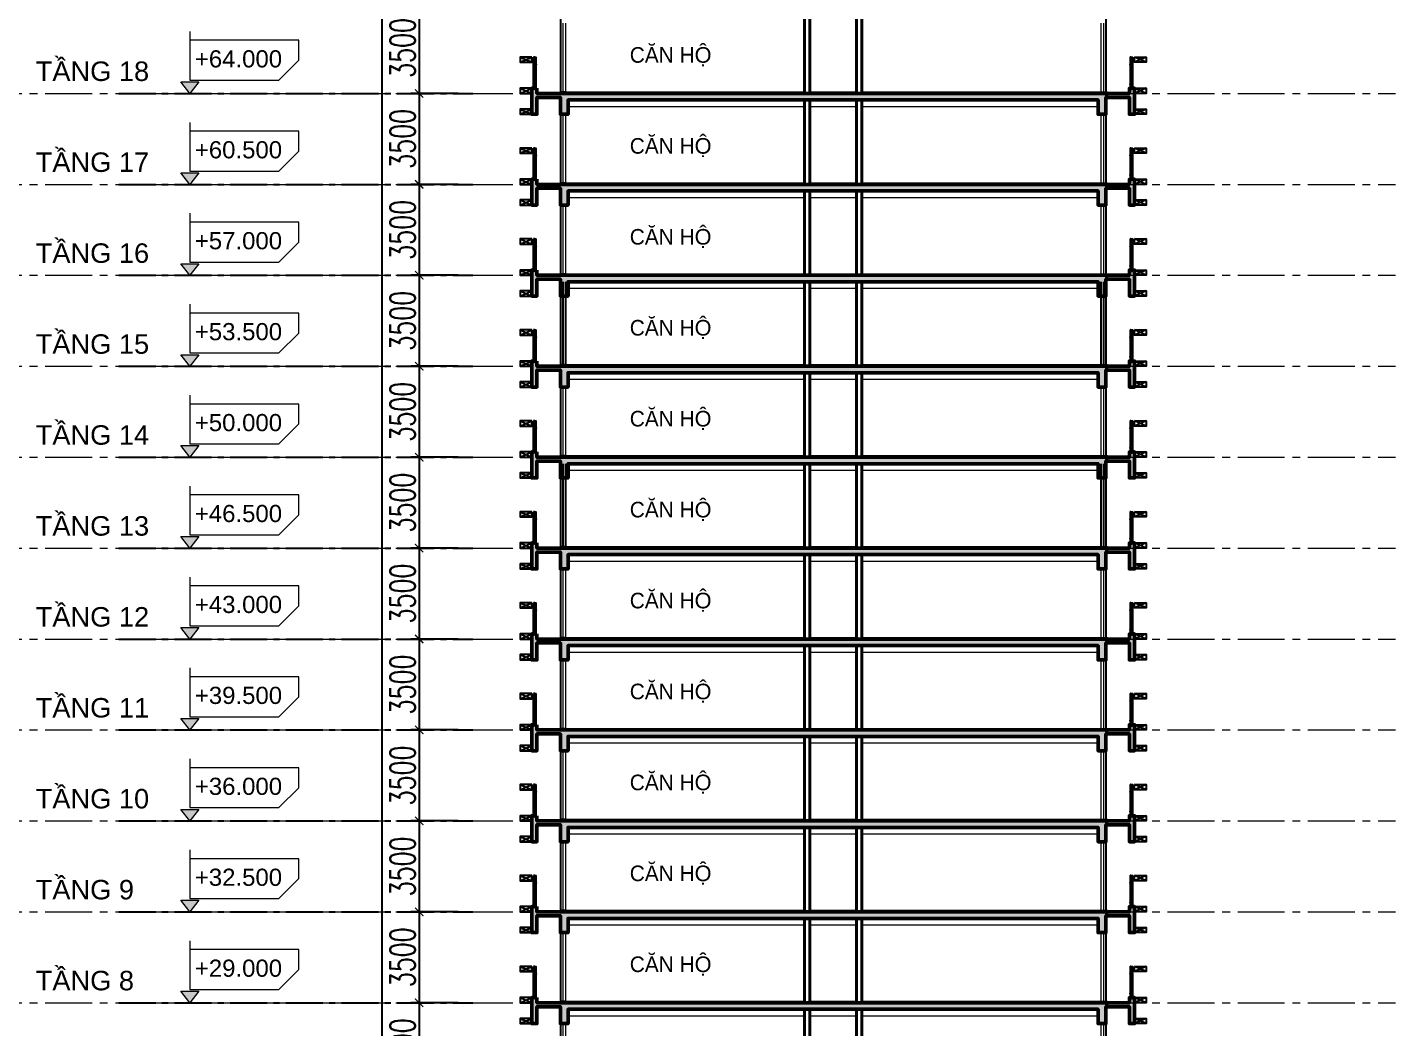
# Model space of a CAD drawing. Header units: millimetres. Extents: x 573003 to 1294762, y -9906 to 413061.
# Drawn here: x 638102 to 690765, y 42519 to 81019 of the extents above; entities that cross this region are included whole.
import ezdxf
from ezdxf.xclip import XClip

# ---------------------------------------------------------------- set-up
doc = ezdxf.new("R2010")
doc.units = ezdxf.units.MM
doc.header["$MEASUREMENT"] = 0
for name, pattern in [('CENTER2', [28.575, 19.05, -3.175, 3.175, -3.175]), ('HIDDEN', [0.375, 0.25, -0.125]), ('IMPORT-CE', [135, 90, -15, 15, -15])]:
    doc.linetypes.add(name, pattern=pattern)
doc.layers.get('DEFPOINTS').update_dxf_attribs({"color": 5, "lineweight": 0})
for name, color, linetype in [('A-ANNO-DIMS', 50, 'Continuous'), ('A-ANNO-ROOM', 50, 'Continuous'), ('A-ELEV-13FINE', 8, 'Continuous'), ('A-ELEV-15FINE', 1, 'Continuous'), ('A-ELEV-18LIGHT', 135, 'Continuous'), ('A-ELEV-40HEAVY', 90, 'Continuous'), ('A-ELEV-PATT 3', 251, 'Continuous'), ('A-GRID-01$0$A-ANNO-DIMS', 50, 'Continuous'), ('A-GRID-LEVEL', 8, 'CENTER2'), ('A-STRUCT-OTLN', 3, 'Continuous'), ('A-SYM-LVLS', 1, 'Continuous'), ('A-WALL-PATT', 251, 'Continuous'), ('HBA-DW-WIN', 1, 'Continuous')]:
    doc.layers.add(name, color=color, linetype=linetype)
for name, color, linetype, lineweight in [('KT-Chu viet', 255, 'Continuous', 20), ('KT-Kich thuoc', 159, 'Continuous', 18), ('KT-Net cat', 1, 'Continuous', 40), ('KT-Net cot', 2, 'Continuous', 50), ('KT-Net manh', 251, 'Continuous', 13), ('KT-Net thay', 7, 'Continuous', 25), ('KT-Net truc', 18, 'Continuous', 15), ('TEXT', 7, 'Continuous', 20)]:
    doc.layers.add(name, color=color, linetype=linetype, lineweight=lineweight)
doc.styles.add('Arial', font='arial.ttf')
doc.styles.add('DIM', font='vnsimli.shx', dxfattribs={"width": 0.7})
doc.styles.add('font unicode ccu', font='arial.ttf')
doc.styles.add('HBA-Text', font='GOTHIC.TTF')
doc.dimstyles.new('CCU  KT1-320 A1', dxfattribs={"dimscale": 320, "dimtxt": 3, "dimasz": 1, "dimexe": 1, "dimexo": 0, "dimgap": 0.5, "dimtad": 1, "dimdec": 0, "dimdsep": 46, "dimtxsty": 'DIM', "dimblk1": 'ARCHTICK', "dimblk2": 'ARCHTICK', "dimsah": 1, "dimcen": 0, "dimdle": 1, "dimclrd": 256, "dimclre": 256, "dimclrt": 31, "dimadec": 0, "dimazin": 0, "dimtfac": 1, "dimtdec": 0, "dimtix": 1, "dimtmove": 1, "dimatfit": 3, "dimldrblk": 'DOT', "dimfxl": 8, "dimtolj": 1, "dimarcsym": 0})

# ---------------------------------------------------------------- blocks, each defined once
blk = doc.blocks.new('1')
at = {"layer": 'A-GRID-01$0$A-ANNO-DIMS'}
for p, q in [((-85207, -52456), (-84757, -52256)), ((-85207, -52256), (-84757, -52456))]:
    blk.add_line(p, q, dxfattribs=at)
at = {"layer": 'A-GRID-01$0$A-ANNO-DIMS', "elevation": 0}
blk.add_lwpolyline([(-84757, -52256), (-85207, -52256), (-85207, -52456), (-84757, -52456)], close=True, dxfattribs=at)
blk = doc.blocks.new('Apart Typ Floor')
at = {"layer": 'A-WALL-PATT'}
h = blk.add_hatch(color=256, dxfattribs=at)
h.dxf.hatch_style = 1
h.paths.add_polyline_path([(-900, 200), (-1100, 200), (-1100, -800), (-900, -800), (-900, -150), (0, -150), (0, -800), (300, -800), (300, -250), (20700, -250), (20700, -800), (21000, -800), (21000, -150), (21900, -150), (21900, -800), (22100, -800), (22100, 200), (21900, 200), (21900, 0), (-900, 0)])
at = {"layer": 'A-ANNO-DIMS'}
for points in [[(-1032, 200), (-1032, 1400)], [(-982, 200), (-982, 1400)], [(21982, 200), (21982, 1400)], [(22032, 200), (22032, 1400)]]:
    blk.add_lwpolyline(points, dxfattribs=at)
for points in [[(-914, 200), (-1100, 200), (-1100, 188), (-914, 188)], [(21914, 200), (22100, 200), (22100, 188), (21914, 188)]]:
    blk.add_lwpolyline(points, close=True, dxfattribs=at)
at = {"layer": 'A-ELEV-13FINE'}
for points in [[(0, 50), (9400, 50)], [(100, 0), (100, 0)], [(9600, 50), (11400, 50)], [(11600, 50), (21050, 50), (21050, -150)]]:
    blk.add_lwpolyline(points, dxfattribs=at)
at = {"layer": 'A-ELEV-15FINE', "linetype": 'Continuous'}
for points in [[(-982, 1120), (-957, 1120)], [(-982, 1110), (-957, 1110)], [(21982, 1120), (21957, 1120)], [(21982, 1110), (21957, 1110)], [(-982, 365), (-957, 365)], [(-982, 355), (-957, 355)], [(21982, 365), (21957, 365)], [(21982, 355), (21957, 355)]]:
    blk.add_lwpolyline(points, dxfattribs=at)
at = {"layer": 'A-ELEV-15FINE', "linetype": 'Continuous', "elevation": 0}
for points in [[(-934, 1103), (-937, 1103), (-937, 1128), (-934, 1128)], [(21934, 1103), (21937, 1103), (21937, 1128), (21934, 1128)], [(-934, 373), (-937, 373), (-937, 348), (-934, 348)], [(21934, 373), (21937, 373), (21937, 348), (21934, 348)]]:
    blk.add_lwpolyline(points, close=True, dxfattribs=at)
at = {"layer": 'A-ELEV-15FINE'}
for points in [[(-1072, 205), (-1050, 205), (-1050, 200), (-1072, 200)], [(-942, 205), (-964, 205), (-964, 200), (-942, 200)], [(21942, 205), (21964, 205), (21964, 200), (21942, 200)], [(22072, 205), (22050, 205), (22050, 200), (22072, 200)]]:
    blk.add_lwpolyline(points, close=True, dxfattribs=at)
at = {"layer": 'A-ELEV-15FINE', "elevation": 0}
for points in [[(-1065, 205), (-1065, 208), (-1057, 208), (-1057, 205)], [(-949, 205), (-949, 208), (-958, 208), (-958, 205)], [(21949, 205), (21949, 208), (21958, 208), (21958, 205)], [(22065, 205), (22065, 208), (22057, 208), (22057, 205)]]:
    blk.add_lwpolyline(points, dxfattribs=at)
at = {"layer": 'A-ELEV-15FINE', "linetype": 'HIDDEN', "elevation": 0}
for points in [[(-1057, 200), (-1057, 123), (-1065, 123), (-1065, 200)], [(-958, 200), (-958, 123), (-949, 123), (-949, 200)], [(21958, 200), (21958, 123), (21949, 123), (21949, 200)], [(22057, 200), (22057, 123), (22065, 123), (22065, 200)]]:
    blk.add_lwpolyline(points, dxfattribs=at)
at = {"layer": 'A-ELEV-18LIGHT', "elevation": 0}
for points in [[(-937, 265), (-942, 260), (-952, 260), (-957, 265), (-957, 1395), (-952, 1400), (-942, 1400), (-937, 1395), (-937, 265)], [(21937, 265), (21942, 260), (21952, 260), (21957, 265), (21957, 1395), (21952, 1400), (21942, 1400), (21937, 1395), (21937, 265)]]:
    blk.add_lwpolyline(points, dxfattribs=at)
at = {"layer": 'A-ELEV-40HEAVY'}
for p, q in [((-1100, 200), (-1100, 0)), ((-900, 200), (-1100, 200)), ((-900, 0), (-900, 200)), ((21900, 0), (21900, 200)), ((21900, 200), (22100, 200)), ((22100, 200), (22100, 0)), ((-900, -150), (0, -150)), ((21900, -150), (21000, -150))]:
    blk.add_line(p, q, dxfattribs=at)
for points in [[(-1100, 0), (-1100, 0), (-1100, 0), (-1100, -800), (-900, -800), (-900, -150)], [(0, 0), (0, 0)], [(21000, 0), (21000, 0)], [(22100, 0), (22100, 0), (22100, 0), (22100, -800), (21900, -800), (21900, -150)], [(0, -150), (0, -800), (300, -800), (300, -250)], [(21000, -150), (21000, -800), (20700, -800), (20700, -250)]]:
    blk.add_lwpolyline(points, dxfattribs=at)
at = {"layer": 'A-ELEV-PATT 3', "linetype": 'Continuous'}
for p, q in [((-954, 261), (-954, 1399)), ((-947, 260), (-947, 1400)), ((-941, 261), (-941, 1399)), ((21941, 261), (21941, 1399)), ((21947, 260), (21947, 1400)), ((21954, 261), (21954, 1399))]:
    blk.add_line(p, q, dxfattribs=at)
at = {"layer": 'A-GRID-01$0$A-ANNO-DIMS'}
for p, q in [((-982, 1400), (-1032, 1400)), ((21982, 1400), (22032, 1400))]:
    blk.add_line(p, q, dxfattribs=at)
for points in [[(-1100, 1265), (-1100, 1285), (-1032, 1285), (-1032, 1265)], [(22100, 1265), (22100, 1285), (22032, 1285), (22032, 1265)]]:
    blk.add_lwpolyline(points, close=True, dxfattribs=at)
at = {"layer": 'A-STRUCT-OTLN'}
for p, q in [((-900, 0), (0, 0)), ((21900, 0), (21000, 0))]:
    blk.add_line(p, q, dxfattribs=at)
for points in [[(-1100, -150), (-1100, -150), (-1100, 0)], [(0, 0), (21000, 0), (21000, -150)], [(0, -150), (-900, -150)], [(20700, -250), (300, -250)]]:
    blk.add_lwpolyline(points, dxfattribs=at)
at = {"layer": 'HBA-DW-WIN', "ltscale": 5}
for points in [[(200, 50), (0, 50), (0, 0), (200, 0)], [(20800, 50), (21000, 50), (21000, 0), (20800, 0)]]:
    blk.add_lwpolyline(points, close=True, dxfattribs=at)
at = {"layer": 'KT-Net cat'}
for points in [[(9400, 3250), (9400, 0)], [(9600, 3250), (9600, 0)], [(11400, 3250), (11400, 0)], [(11600, 3250), (11600, 0)]]:
    blk.add_lwpolyline(points, dxfattribs=at)
at = {"layer": 'KT-Net cot'}
blk.add_lwpolyline([(-900, 200), (-1100, 200), (-1100, -800), (-900, -800), (-900, -150), (0, -150), (0, -800), (300, -800), (300, -250), (20700, -250), (20700, -800), (21000, -800), (21000, -150), (21900, -150), (21900, -800), (22100, -800), (22100, 200), (21900, 200), (21900, 0), (-900, 0)], close=True, dxfattribs=at)
at = {"layer": 'KT-Net manh'}
for p, q in [((200, 2700), (200, 0)), ((20800, 2700), (20800, 0))]:
    blk.add_line(p, q, dxfattribs=at)
at = {"layer": 'KT-Net manh', "ltscale": 1500}
for p, q in [((300, 3000), (9400, 3000)), ((9600, 3000), (11400, 3000)), ((11600, 3000), (20700, 3000))]:
    blk.add_line(p, q, dxfattribs=at)
at = {"layer": 'KT-Net manh'}
for points in [[(100, 2700), (100, 50)], [(20900, 2700), (20900, 50)]]:
    blk.add_lwpolyline(points, dxfattribs=at)
at = {"layer": 'KT-Net thay'}
blk.add_line((21000, 3250), (21000, 0), dxfattribs=at)
blk.add_lwpolyline([(0, 3250), (0, 0)], dxfattribs=at)
at = {"layer": 'A-GRID-01$0$A-ANNO-DIMS'}
for p in [(83657, 53656), (83657, 52456), (83657, 51656)]:
    blk.add_blockref('1', p, dxfattribs=at)
at = {"layer": 'A-GRID-01$0$A-ANNO-DIMS', "xscale": -1}
for p in [(-62657, 53656), (-62657, 52456), (-62657, 51656)]:
    blk.add_blockref('1', p, dxfattribs=at)
blk = doc.blocks.new('A$C61654A8E')
blk.add_hatch(color=256).paths.add_polyline_path([(-137, 178), (0, 0), (137, 178)])
blk.add_line((-341, 0), (341, 0))
for points in [[(0, 956), (0, 819)], [(-137, 178), (137, 178), (0, 0), (-137, 178)]]:
    blk.add_lwpolyline(points)
blk.add_lwpolyline([(1678, 512), (1678, 819), (0, 819), (0, 205), (1371, 205)], close=True)
blk = doc.blocks.new('coscaodotudong')
at = {"xscale": 0.8324273823791946, "yscale": 0.8324273823791946, "zscale": 0.8324273823791946}
blk.add_blockref('A$C61654A8E', (0, 0), dxfattribs=at)
at = {"layer": 'KT-Chu viet', "style": 'font unicode ccu'}
blk.add_attdef('%%P0.000', (64, 334), '', height=220, dxfattribs=at)
blk = doc.blocks.new('Levels')
at = {"layer": 'KT-Kich thuoc'}
for p, q in [((-9998.9, 64000, 0), (-7793.2, 64000, 0)), ((-9998.9, 60500, 0), (-7793.2, 60500, 0)), ((-9998.9, 57000, 0), (-7793.2, 57000, 0)), ((-9998.9, 53500, 0), (-7793.2, 53500, 0)), ((-9998.9, 50000, 0), (-7793.2, 50000, 0)), ((-9998.9, 46500, 0), (-7793.2, 46500, 0)), ((-9998.9, 43000, 0), (-7793.2, 43000, 0)), ((-9998.9, 39500, 0), (-7793.2, 39500, 0)), ((-9998.9, 36000, 0), (-7793.2, 36000, 0)), ((-9998.9, 32500, 0), (-7793.2, 32500, 0)), ((-9998.9, 29000, 0), (-7793.2, 29000, 0))]:
    blk.add_line(p, q, dxfattribs=at)
at = {"layer": 'KT-Net truc', "linetype": 'IMPORT-CE', "ltscale": 20, "elevation": 0}
for points in [[(-7437.9, 64000), (6189, 64000)], [(-7437.9, 60500), (6189, 60500)], [(-7437.9, 57000), (6189, 57000)], [(-7437.9, 53500), (6189, 53500)], [(-7437.9, 50000), (6189, 50000)], [(-7437.9, 46500), (6189, 46500)], [(-7437.9, 43000), (6189, 43000)], [(-7437.9, 39500), (6189, 39500)], [(-7437.9, 36000), (6189, 36000)], [(-7437.9, 32500), (6189, 32500)], [(-7437.9, 29000), (6189, 29000)]]:
    blk.add_lwpolyline(points, dxfattribs=at)
at = {"layer": 'KT-Chu viet', "xscale": 3, "yscale": 3, "zscale": 3}
for p, values in [((-9146.4, 64000, 0), {'%%P0.000': '+64.000'}), ((-9146.4, 60500, 0), {'%%P0.000': '+60.500'}), ((-9146.4, 57000, 0), {'%%P0.000': '+57.000'}), ((-9146.4, 53500, 0), {'%%P0.000': '+53.500'}), ((-9146.4, 50000, 0), {'%%P0.000': '+50.000'}), ((-9146.4, 46500, 0), {'%%P0.000': '+46.500'}), ((-9146.4, 43000, 0), {'%%P0.000': '+43.000'}), ((-9146.4, 39500, 0), {'%%P0.000': '+39.500'}), ((-9146.4, 36000, 0), {'%%P0.000': '+36.000'}), ((-9146.4, 32500, 0), {'%%P0.000': '+32.500'}), ((-9146.4, 29000, 0), {'%%P0.000': '+29.000'})]:
    blk.add_blockref('coscaodotudong', p, dxfattribs=at).add_auto_attribs(values)
at = {"layer": 'TEXT', "char_height": 750, "attachment_point": 1, "style": 'Arial'}
for s, insert, width in [('TẦNG 18', (-15078.7, 65229.8, 0), 4692.37), ('TẦNG 17', (-15078.7, 61729.8, 0), 4649.34), ('TẦNG 16', (-15078.7, 58229.8, 0), 4778.435), ('TẦNG 15', (-15078.7, 54729.8, 0), 5036.626), ('TẦNG 14', (-15078.7, 51229.8, 0), 4778.435), ('TẦNG 13', (-15078.7, 47729.8, 0), 4864.501), ('TẦNG 12', (-15078.7, 44229.8, 0), 5079.655), ('TẦNG 11', (-15078.7, 40729.8, 0), 5122.691), ('TẦNG 10', (-15078.7, 37229.8, 0), 5562.932), ('TẦNG 9', (-15078.7, 33729.8, 0), 4132.96), ('TẦNG 8', (-15078.7, 30229.8, 0), 4132.96)]:
    blk.add_mtext(s, dxfattribs=dict(at, insert=insert, width=width))
blk = doc.blocks.new('_ARCHTICK')
at = {"color": 0, "linetype": 'ByBlock', "const_width": 0.15}
blk.add_lwpolyline([(-0.5, -0.5), (0.5, 0.5)], dxfattribs=at)
blk = doc.blocks.new('*D131')
at = {"layer": 'DEFPOINTS', "color": 0, "transparency": 16777216}
for p in [(654680, 81976, 0), (653183, 78476), (654389, 78476, 0)]:
    blk.add_point(p, dxfattribs=at)
at = {"layer": 'KT-Kich thuoc', "lineweight": -2, "transparency": 16777216}
for p, q in [((653183, 82296), (653183, 78156)), ((654680, 81976), (652863, 81976)), ((654389, 78476), (652863, 78476))]:
    blk.add_line(p, q, dxfattribs=at)
at = {"layer": 'KT-Kich thuoc', "lineweight": -2, "transparency": 16777216, "xscale": 320, "yscale": 320, "zscale": 320}
for p, rotation in [((653183, 81976), 90), ((653183, 78476), 270)]:
    blk.add_blockref('_ARCHTICK', p, dxfattribs=dict(at, rotation=rotation))
at = {"layer": 'KT-Kich thuoc', "color": 31, "transparency": 16777216, "insert": (652543, 80226), "char_height": 960, "attachment_point": 5, "rotation": 90, "style": 'DIM'}
blk.add_mtext('\\A1;3500', dxfattribs=at)
blk = doc.blocks.new('_Dot')
at = {"color": 0, "linetype": 'ByBlock', "lineweight": -2}
blk.add_line((-0.5, 0), (-1, 0), dxfattribs=at)
at = {"color": 0, "linetype": 'ByBlock', "const_width": 0.5}
blk.add_lwpolyline([(-0.25, 0, 1), (0.25, 0, 1)], format="xyb", close=True, dxfattribs=at)
blk = doc.blocks.new('*D132')
at = {"layer": 'DEFPOINTS', "color": 0, "transparency": 16777216}
for p in [(654680, 78476, 0), (653183, 74976), (654389, 74976, 0)]:
    blk.add_point(p, dxfattribs=at)
at = {"layer": 'KT-Kich thuoc', "lineweight": -2, "transparency": 16777216}
for p, q in [((654680, 78476), (652863, 78476)), ((653183, 78796), (653183, 74656)), ((654389, 74976), (652863, 74976))]:
    blk.add_line(p, q, dxfattribs=at)
at = {"layer": 'KT-Kich thuoc', "lineweight": -2, "transparency": 16777216, "xscale": 320, "yscale": 320, "zscale": 320}
for p, rotation in [((653183, 78476), 90), ((653183, 74976), 270)]:
    blk.add_blockref('_ARCHTICK', p, dxfattribs=dict(at, rotation=rotation))
at = {"layer": 'KT-Kich thuoc', "color": 31, "transparency": 16777216, "insert": (652543, 76726), "char_height": 960, "attachment_point": 5, "rotation": 90, "style": 'DIM'}
blk.add_mtext('\\A1;3500', dxfattribs=at)
blk = doc.blocks.new('*D133')
at = {"layer": 'DEFPOINTS', "color": 0, "transparency": 16777216}
for p in [(654680, 74976, 0), (653183, 71476), (654389, 71476, 0)]:
    blk.add_point(p, dxfattribs=at)
at = {"layer": 'KT-Kich thuoc', "lineweight": -2, "transparency": 16777216}
for p, q in [((654680, 74976), (652863, 74976)), ((653183, 75296), (653183, 71156)), ((654389, 71476), (652863, 71476))]:
    blk.add_line(p, q, dxfattribs=at)
at = {"layer": 'KT-Kich thuoc', "lineweight": -2, "transparency": 16777216, "xscale": 320, "yscale": 320, "zscale": 320}
for p, rotation in [((653183, 74976), 90), ((653183, 71476), 270)]:
    blk.add_blockref('_ARCHTICK', p, dxfattribs=dict(at, rotation=rotation))
at = {"layer": 'KT-Kich thuoc', "color": 31, "transparency": 16777216, "insert": (652543, 73226), "char_height": 960, "attachment_point": 5, "rotation": 90, "style": 'DIM'}
blk.add_mtext('\\A1;3500', dxfattribs=at)
blk = doc.blocks.new('*D134')
at = {"layer": 'DEFPOINTS', "color": 0, "transparency": 16777216}
for p in [(654680, 71476, 0), (653183, 67976), (654389, 67976, 0)]:
    blk.add_point(p, dxfattribs=at)
at = {"layer": 'KT-Kich thuoc', "lineweight": -2, "transparency": 16777216}
for p, q in [((653183, 71796), (653183, 67656)), ((654680, 71476), (652863, 71476)), ((654389, 67976), (652863, 67976))]:
    blk.add_line(p, q, dxfattribs=at)
at = {"layer": 'KT-Kich thuoc', "lineweight": -2, "transparency": 16777216, "xscale": 320, "yscale": 320, "zscale": 320}
for p, rotation in [((653183, 71476), 90), ((653183, 67976), 270)]:
    blk.add_blockref('_ARCHTICK', p, dxfattribs=dict(at, rotation=rotation))
at = {"layer": 'KT-Kich thuoc', "color": 31, "transparency": 16777216, "insert": (652543, 69726), "char_height": 960, "attachment_point": 5, "rotation": 90, "style": 'DIM'}
blk.add_mtext('\\A1;3500', dxfattribs=at)
blk = doc.blocks.new('*D135')
at = {"layer": 'DEFPOINTS', "color": 0, "transparency": 16777216}
for p in [(654680, 67976, 0), (653183, 64476), (654389, 64476, 0)]:
    blk.add_point(p, dxfattribs=at)
at = {"layer": 'KT-Kich thuoc', "lineweight": -2, "transparency": 16777216}
for p, q in [((654680, 67976), (652863, 67976)), ((653183, 68296), (653183, 64156)), ((654389, 64476), (652863, 64476))]:
    blk.add_line(p, q, dxfattribs=at)
at = {"layer": 'KT-Kich thuoc', "lineweight": -2, "transparency": 16777216, "xscale": 320, "yscale": 320, "zscale": 320}
for p, rotation in [((653183, 67976), 90), ((653183, 64476), 270)]:
    blk.add_blockref('_ARCHTICK', p, dxfattribs=dict(at, rotation=rotation))
at = {"layer": 'KT-Kich thuoc', "color": 31, "transparency": 16777216, "insert": (652543, 66226), "char_height": 960, "attachment_point": 5, "rotation": 90, "style": 'DIM'}
blk.add_mtext('\\A1;3500', dxfattribs=at)
blk = doc.blocks.new('*D136')
at = {"layer": 'DEFPOINTS', "color": 0, "transparency": 16777216}
for p in [(654680, 64476, 0), (653183, 60976), (654389, 60976, 0)]:
    blk.add_point(p, dxfattribs=at)
at = {"layer": 'KT-Kich thuoc', "lineweight": -2, "transparency": 16777216}
for p, q in [((653183, 64796), (653183, 60656)), ((654680, 64476), (652863, 64476)), ((654389, 60976), (652863, 60976))]:
    blk.add_line(p, q, dxfattribs=at)
at = {"layer": 'KT-Kich thuoc', "lineweight": -2, "transparency": 16777216, "xscale": 320, "yscale": 320, "zscale": 320}
for p, rotation in [((653183, 64476), 90), ((653183, 60976), 270)]:
    blk.add_blockref('_ARCHTICK', p, dxfattribs=dict(at, rotation=rotation))
at = {"layer": 'KT-Kich thuoc', "color": 31, "transparency": 16777216, "insert": (652543, 62726), "char_height": 960, "attachment_point": 5, "rotation": 90, "style": 'DIM'}
blk.add_mtext('\\A1;3500', dxfattribs=at)
blk = doc.blocks.new('*D137')
at = {"layer": 'DEFPOINTS', "color": 0, "transparency": 16777216}
for p in [(654680, 60976, 0), (653183, 57476), (654389, 57476, 0)]:
    blk.add_point(p, dxfattribs=at)
at = {"layer": 'KT-Kich thuoc', "lineweight": -2, "transparency": 16777216}
for p, q in [((653183, 61296), (653183, 57156)), ((654680, 60976), (652863, 60976)), ((654389, 57476), (652863, 57476))]:
    blk.add_line(p, q, dxfattribs=at)
at = {"layer": 'KT-Kich thuoc', "lineweight": -2, "transparency": 16777216, "xscale": 320, "yscale": 320, "zscale": 320}
for p, rotation in [((653183, 60976), 90), ((653183, 57476), 270)]:
    blk.add_blockref('_ARCHTICK', p, dxfattribs=dict(at, rotation=rotation))
at = {"layer": 'KT-Kich thuoc', "color": 31, "transparency": 16777216, "insert": (652543, 59226), "char_height": 960, "attachment_point": 5, "rotation": 90, "style": 'DIM'}
blk.add_mtext('\\A1;3500', dxfattribs=at)
blk = doc.blocks.new('*D138')
at = {"layer": 'DEFPOINTS', "color": 0, "transparency": 16777216}
for p in [(654680, 57476, 0), (653183, 53976), (654389, 53976, 0)]:
    blk.add_point(p, dxfattribs=at)
at = {"layer": 'KT-Kich thuoc', "lineweight": -2, "transparency": 16777216}
for p, q in [((654680, 57476), (652863, 57476)), ((653183, 57796), (653183, 53656)), ((654389, 53976), (652863, 53976))]:
    blk.add_line(p, q, dxfattribs=at)
at = {"layer": 'KT-Kich thuoc', "lineweight": -2, "transparency": 16777216, "xscale": 320, "yscale": 320, "zscale": 320}
for p, rotation in [((653183, 57476), 90), ((653183, 53976), 270)]:
    blk.add_blockref('_ARCHTICK', p, dxfattribs=dict(at, rotation=rotation))
at = {"layer": 'KT-Kich thuoc', "color": 31, "transparency": 16777216, "insert": (652543, 55726), "char_height": 960, "attachment_point": 5, "rotation": 90, "style": 'DIM'}
blk.add_mtext('\\A1;3500', dxfattribs=at)
blk = doc.blocks.new('*D139')
at = {"layer": 'DEFPOINTS', "color": 0, "transparency": 16777216}
for p in [(654680, 53976, 0), (653183, 50476), (654389, 50476, 0)]:
    blk.add_point(p, dxfattribs=at)
at = {"layer": 'KT-Kich thuoc', "lineweight": -2, "transparency": 16777216}
for p, q in [((653183, 54296), (653183, 50156)), ((654680, 53976), (652863, 53976)), ((654389, 50476), (652863, 50476))]:
    blk.add_line(p, q, dxfattribs=at)
at = {"layer": 'KT-Kich thuoc', "lineweight": -2, "transparency": 16777216, "xscale": 320, "yscale": 320, "zscale": 320}
for p, rotation in [((653183, 53976), 90), ((653183, 50476), 270)]:
    blk.add_blockref('_ARCHTICK', p, dxfattribs=dict(at, rotation=rotation))
at = {"layer": 'KT-Kich thuoc', "color": 31, "transparency": 16777216, "insert": (652543, 52226), "char_height": 960, "attachment_point": 5, "rotation": 90, "style": 'DIM'}
blk.add_mtext('\\A1;3500', dxfattribs=at)
blk = doc.blocks.new('*D140')
at = {"layer": 'DEFPOINTS', "color": 0, "transparency": 16777216}
for p in [(654680, 50476, 0), (653183, 46976), (654389, 46976, 0)]:
    blk.add_point(p, dxfattribs=at)
at = {"layer": 'KT-Kich thuoc', "lineweight": -2, "transparency": 16777216}
for p, q in [((653183, 50796), (653183, 46656)), ((654680, 50476), (652863, 50476)), ((654389, 46976), (652863, 46976))]:
    blk.add_line(p, q, dxfattribs=at)
at = {"layer": 'KT-Kich thuoc', "lineweight": -2, "transparency": 16777216, "xscale": 320, "yscale": 320, "zscale": 320}
for p, rotation in [((653183, 50476), 90), ((653183, 46976), 270)]:
    blk.add_blockref('_ARCHTICK', p, dxfattribs=dict(at, rotation=rotation))
at = {"layer": 'KT-Kich thuoc', "color": 31, "transparency": 16777216, "insert": (652543, 48726), "char_height": 960, "attachment_point": 5, "rotation": 90, "style": 'DIM'}
blk.add_mtext('\\A1;3500', dxfattribs=at)
blk = doc.blocks.new('*D141')
at = {"layer": 'DEFPOINTS', "color": 0, "transparency": 16777216}
for p in [(654680, 46976, 0), (653183, 43476), (654389, 43476, 0)]:
    blk.add_point(p, dxfattribs=at)
at = {"layer": 'KT-Kich thuoc', "lineweight": -2, "transparency": 16777216}
for p, q in [((654680, 46976), (652863, 46976)), ((653183, 47296), (653183, 43156)), ((654389, 43476), (652863, 43476))]:
    blk.add_line(p, q, dxfattribs=at)
at = {"layer": 'KT-Kich thuoc', "lineweight": -2, "transparency": 16777216, "xscale": 320, "yscale": 320, "zscale": 320}
for p, rotation in [((653183, 46976), 90), ((653183, 43476), 270)]:
    blk.add_blockref('_ARCHTICK', p, dxfattribs=dict(at, rotation=rotation))
at = {"layer": 'KT-Kich thuoc', "color": 31, "transparency": 16777216, "insert": (652543, 45226), "char_height": 960, "attachment_point": 5, "rotation": 90, "style": 'DIM'}
blk.add_mtext('\\A1;3500', dxfattribs=at)
blk = doc.blocks.new('*D142')
at = {"layer": 'DEFPOINTS', "color": 0, "transparency": 16777216}
for p in [(654680, 43476, 0), (653183, 39976), (654389, 39976, 0)]:
    blk.add_point(p, dxfattribs=at)
at = {"layer": 'KT-Kich thuoc', "lineweight": -2, "transparency": 16777216}
for p, q in [((653183, 43796), (653183, 39656)), ((654680, 43476), (652863, 43476)), ((654389, 39976), (652863, 39976))]:
    blk.add_line(p, q, dxfattribs=at)
at = {"layer": 'KT-Kich thuoc', "lineweight": -2, "transparency": 16777216, "xscale": 320, "yscale": 320, "zscale": 320}
for p, rotation in [((653183, 43476), 90), ((653183, 39976), 270)]:
    blk.add_blockref('_ARCHTICK', p, dxfattribs=dict(at, rotation=rotation))
at = {"layer": 'KT-Kich thuoc', "color": 31, "transparency": 16777216, "insert": (652543, 41726), "char_height": 960, "attachment_point": 5, "rotation": 90, "style": 'DIM'}
blk.add_mtext('\\A1;3500', dxfattribs=at)
blk = doc.blocks.new('A$C52FE36A4')
at = {"layer": 'A-ANNO-ROOM', "ltscale": 800, "extrusion": (2.65424e-07, 1.15182e-05, 1), "insert": (1743, 960, 4), "char_height": 600, "width": 6000, "attachment_point": 2, "text_direction": (1, 0, 0), "style": 'HBA-Text'}
blk.add_mtext('CĂN H{\\fArial|b0|i0|c0|p34;Ộ}', dxfattribs=at)

msp = doc.modelspace()

# ---------------------------------------------------------------- linework, layer by layer
at = {"layer": 'A-ELEV-13FINE'}
for p, q in [((658815.5, 71225.6, 0), (658815.5, 67975.6, 0)), ((679415.5, 71225.6, 0), (679415.5, 67975.6, 0)), ((658815.5, 64225.6, 0), (658815.5, 60975.6, 0)), ((679415.5, 64225.6, 0), (679415.5, 60975.6, 0))]:
    msp.add_line(p, q, dxfattribs=at)
at = {"layer": 'A-ELEV-13FINE', "elevation": 0}
for points in [[(658715.5, 71225.6), (658715.5, 67975.6)], [(679515.5, 71225.6), (679515.5, 67975.6)], [(658715.5, 64225.6), (658715.5, 60975.6)], [(679515.5, 64225.6), (679515.5, 60975.6)]]:
    msp.add_lwpolyline(points, dxfattribs=at)
at = {"layer": 'A-GRID-LEVEL', "ltscale": 75, "elevation": 0}
for points in [[(641616.8, 78475.6), (655243.7, 78475.6)], [(641616.8, 74975.6), (655243.7, 74975.6)], [(641616.8, 71475.6), (655243.7, 71475.6)], [(641616.8, 67975.6), (655243.7, 67975.6)], [(641616.8, 64475.6), (655243.7, 64475.6)], [(641616.8, 60975.6), (655243.7, 60975.6)], [(641616.8, 57475.6), (655243.7, 57475.6)], [(641616.8, 53975.6), (655243.7, 53975.6)], [(641616.8, 50475.6), (655243.7, 50475.6)], [(641616.8, 46975.6), (655243.7, 46975.6)], [(641616.8, 43475.6), (655243.7, 43475.6)]]:
    msp.add_lwpolyline(points, dxfattribs=at)
at = {"layer": 'A-SYM-LVLS'}
for p, q in [((679615.5, 71225.6, 0), (679615.5, 67975.6, 0)), ((679615.5, 64225.6, 0), (679615.5, 60975.6, 0))]:
    msp.add_line(p, q, dxfattribs=at)
at = {"layer": 'A-SYM-LVLS', "elevation": 0}
for points in [[(658615.5, 71225.6), (658615.5, 67975.6)], [(658615.5, 64225.6), (658615.5, 60975.6)]]:
    msp.add_lwpolyline(points, dxfattribs=at)
at = {"layer": 'KT-Net truc', "linetype": 'IMPORT-CE', "ltscale": 20}
for p, q in [((573990.5, 78475.6, 0), (690764.9, 78475.6, 0)), ((573990.5, 74975.6, 0), (690764.9, 74975.6, 0)), ((573990.5, 71475.6, 0), (690764.9, 71475.6, 0)), ((573990.5, 67975.6, 0), (690764.9, 67975.6, 0)), ((573990.5, 64475.6, 0), (690764.9, 64475.6, 0)), ((573990.5, 60975.6, 0), (690764.9, 60975.6, 0)), ((573990.5, 57475.6, 0), (690764.9, 57475.6, 0)), ((573990.5, 53975.6, 0), (690764.9, 53975.6, 0)), ((573990.5, 50475.6, 0), (690764.9, 50475.6, 0)), ((573990.5, 46975.6, 0), (690764.9, 46975.6, 0)), ((573990.5, 43475.6, 0), (690764.9, 43475.6, 0))]:
    msp.add_line(p, q, dxfattribs=at)

# ---------------------------------------------------------------- block references
at = {"layer": 'A-ANNO-ROOM'}
for p in [(661118.5, 79297.4), (661118.5, 75797.4), (661118.5, 72297.4), (661118.5, 68797.4), (661118.5, 65297.4), (661118.5, 61797.4), (661118.5, 58297.4), (661118.5, 54797.4), (661118.5, 51297.4), (661118.5, 47797.4), (661118.5, 44297.4)]:
    msp.add_blockref('A$C52FE36A4', p, dxfattribs=at)
at = {"layer": 'A-WALL-PATT'}
ref = msp.add_blockref('Levels', (653502.6, 14475.6, 0), dxfattribs=at)
XClip(ref).set_block_clipping_path([(-19282.2316047037, -19213.4142947759), (-1742.8393161013, 140216.6709211473)])
at = {"layer": 'KT-Net cot'}
for p in [(658615.5, 78475.6, 0), (658615.5, 74975.6, 0), (658615.5, 71475.6, 0), (658615.5, 67975.6, 0), (658615.5, 64475.6, 0), (658615.5, 57475.6, 0), (658615.5, 53975.6, 0), (658615.5, 50475.6, 0), (658615.5, 46975.6, 0), (658615.5, 43475.6, 0)]:
    msp.add_blockref('Apart Typ Floor', p, dxfattribs=at)
at = {"layer": 'KT-Net manh'}
msp.add_blockref('Apart Typ Floor', (658615.5, 39975.6, 0), dxfattribs=at)
at = {"layer": 'KT-Net thay'}
msp.add_blockref('Apart Typ Floor', (658615.5, 60975.6, 0), dxfattribs=at)

# ---------------------------------------------------------------- dimensions: what is measured, and where the dimension line sits
at = {"layer": 'KT-Kich thuoc'}
for base, p1, p2, picture, middle in [((653183.3, 78475.6), (654680, 81975.6, 0), (654388.9, 78475.6, 0), '*D131', (652543.3, 80225.6)), ((653183.3, 74975.6), (654680, 78475.6, 0), (654388.9, 74975.6, 0), '*D132', (652543.3, 76725.6)), ((653183.3, 71475.6), (654680, 74975.6, 0), (654388.9, 71475.6, 0), '*D133', (652543.3, 73225.6)), ((653183.3, 67975.6), (654680, 71475.6, 0), (654388.9, 67975.6, 0), '*D134', (652543.3, 69725.6)), ((653183.3, 64475.6), (654680, 67975.6, 0), (654388.9, 64475.6, 0), '*D135', (652543.3, 66225.6)), ((653183.3, 60975.6), (654680, 64475.6, 0), (654388.9, 60975.6, 0), '*D136', (652543.3, 62725.6)), ((653183.3, 57475.6), (654680, 60975.6, 0), (654388.9, 57475.6, 0), '*D137', (652543.3, 59225.6)), ((653183.3, 53975.6), (654680, 57475.6, 0), (654388.9, 53975.6, 0), '*D138', (652543.3, 55725.6)), ((653183.3, 50475.6), (654680, 53975.6, 0), (654388.9, 50475.6, 0), '*D139', (652543.3, 52225.6)), ((653183.3, 46975.6), (654680, 50475.6, 0), (654388.9, 46975.6, 0), '*D140', (652543.3, 48725.6)), ((653183.3, 43475.6), (654680, 46975.6, 0), (654388.9, 43475.6, 0), '*D141', (652543.3, 45225.6)), ((653183.3, 39975.6), (654680, 43475.6, 0), (654388.9, 39975.6, 0), '*D142', (652543.3, 41725.6))]:
    dim = msp.add_linear_dim(base=base, p1=p1, p2=p2, angle=90, dimstyle='CCU  KT1-320 A1', dxfattribs=at)
    dim.commit()
    dim.dimension.update_dxf_attribs({"geometry": picture, "text_midpoint": middle})

doc.saveas('drawing.dxf')
